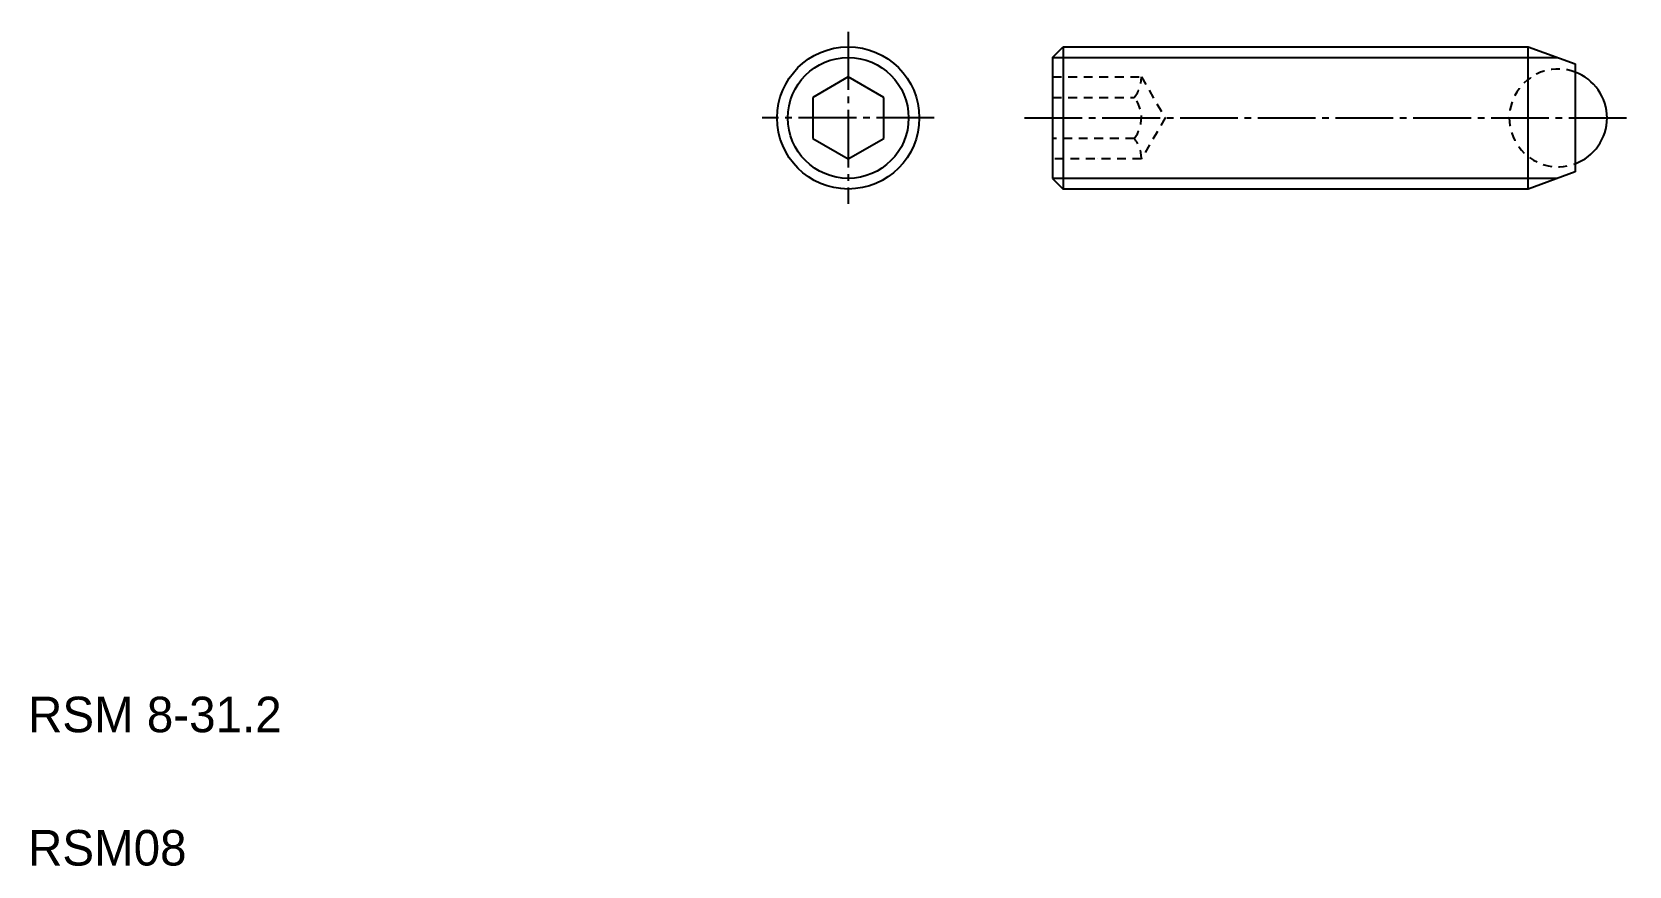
# Model space of a CAD drawing. Extents: x 5.2 to 95.1, y 5 to 51.9.
import ezdxf

# ---------------------------------------------------------------- set-up
doc = ezdxf.new("R2010")
doc.units = 0
doc.header["$LTSCALE"] = 0.25
doc.linetypes.add('CENTER', pattern=[17.5, 13, -1.5, 1.5, -1.5])
doc.linetypes.add('DASHED', pattern=[3.5, 2, -1.5])
doc.layers.get('0').update_dxf_attribs({"linetype": 'CONTINUOUS'})
doc.layers.add('CENTER', color=1, linetype='CENTER')

msp = doc.modelspace()

# ---------------------------------------------------------------- linework, layer by layer
for p, q in [((62.651, 50.462), (63.251, 51.062)), ((62.651, 50.462), (62.651, 43.662)), ((63.251, 51.062), (89.403, 51.062)), ((63.251, 51.062), (63.251, 43.062)), ((89.403, 43.062), (89.403, 51.062)), ((89.403, 51.062), (92.051, 50.099)), ((92.051, 50.099), (92.051, 44.026)), ((51.151, 49.372), (49.151, 48.217)), ((53.151, 48.217), (51.151, 49.372)), ((49.151, 48.217), (49.151, 45.907)), ((53.151, 45.907), (53.151, 48.217)), ((49.151, 45.907), (51.151, 44.753)), ((51.151, 44.753), (53.151, 45.907)), ((65.151, 44.753), (65.151, 44.753)), ((66.401, 44.753), (66.401, 44.753)), ((62.651, 43.662), (63.251, 43.062)), ((92.051, 44.026), (89.403, 43.062)), ((89.403, 43.062), (63.251, 43.062))]:
    msp.add_line(p, q)
at = {"color": 3}
for p, q in [((62.651, 50.462), (91.052, 50.462)), ((91.052, 43.662), (62.651, 43.662))]:
    msp.add_line(p, q, dxfattribs=at)
at = {"color": 3, "linetype": 'DASHED'}
for p, q in [((62.651, 49.372), (67.651, 49.372)), ((67.651, 49.372), (68.984, 47.062)), ((62.651, 48.217), (67.247, 48.217)), ((68.984, 47.062), (67.651, 44.753)), ((67.247, 45.907), (62.651, 45.907)), ((67.651, 44.753), (62.651, 44.753))]:
    msp.add_line(p, q, dxfattribs=at)
msp.add_circle((51.151, 47.062), 4)
at = {"color": 3}
msp.add_circle((51.151, 47.062), 3.4, dxfattribs=at)
at = {"color": 3, "linetype": 'DASHED'}
for centre, radius, start, end in [((91.101, 47.062), 2.75, 69.79045, 290.20955), ((65.781, 49.373), 1.87, 321.82216, 359.96462), ((65.784, 47.062), 1.867, 321.78679, 38.21321), ((65.781, 44.752), 1.87, 0.03538, 38.17783)]:
    msp.add_arc(centre, radius, start, end, dxfattribs=at)
msp.add_arc((91.101, 47.062), 2.75, 290.20955, 69.79045)
at = {"layer": 'CENTER', "color": 1, "linetype": 'CENTER'}
for p, q in [((51.151, 51.899), (51.151, 42.226)), ((55.987, 47.062), (46.314, 47.062)), ((61.074, 47.062), (95.089, 47.062))]:
    msp.add_line(p, q, dxfattribs=at)

# ---------------------------------------------------------------- texts
for s, p in [('RSM 8-31.2', (5, 12.5)), ('RSM08', (5, 5))]:
    msp.add_text(s, height=2).set_placement(p)

doc.saveas('drawing.dxf')
